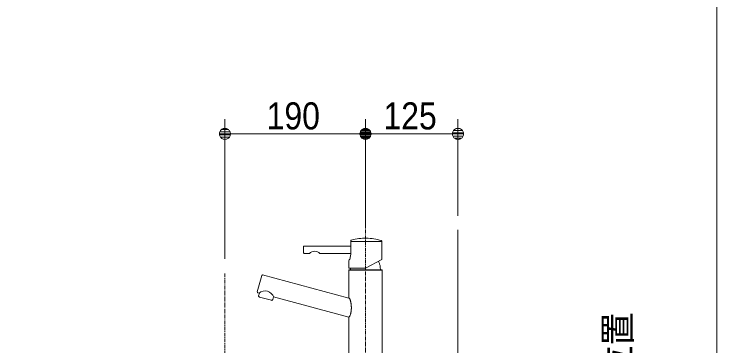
# Model space of a CAD drawing. Units: millimetres, scale not verified. Extents: x -6062 to 6062, y -3045 to 3045.
# Drawn here: x -1318 to -368, y -1227 to -778 of the extents above; entities that cross this region are included whole.
import ezdxf
from ezdxf.enums import TextEntityAlignment as Align

# ---------------------------------------------------------------- set-up
doc = ezdxf.new("R2010")
doc.units = ezdxf.units.MM
doc.header["$LTSCALE"] = 20
doc.linetypes.add('CHAIN1', pattern=[8, 5, -1, 1, -1])
for name, color, linetype, lineweight in [('0-0_1図面枠', 7, 'Continuous', 9), ('0-1_5ボウル・キャビネット', 7, 'Continuous', 9), ('0-2_2寸法-1', 7, 'Continuous', 9), ('0-3_0', 7, 'Continuous', 9), ('0-4_2寸法-2', 7, 'Continuous', 9), ('0-5_4給排水', 7, 'Continuous', 9)]:
    doc.layers.add(name, color=color, linetype=linetype, lineweight=lineweight)
doc.styles.add('ＭＳ Ｐゴシック', font='')
doc.styles.get('ＭＳ Ｐゴシック').set_extended_font_data('MS PGothic')

# ---------------------------------------------------------------- blocks, each defined once
blk = doc.blocks.new('グループ-4')
at = {"layer": '0-0_1図面枠'}
blk.add_line((28400, 41000), (28400, -48600), dxfattribs=at)
blk = doc.blocks.new('_Dot')
at = {"layer": '0-3_0'}
for p, q in [((-10, 0), (-20, 0)), ((9.78, 2), (-9.78, 2)), ((7.99, 6), (-7.99, 6)), ((9.16, -3.98), (-9.16, -3.98)), ((6, -7.98), (-6, -7.98))]:
    blk.add_line(p, q, dxfattribs=at)
for points in [[(10, 0), (9.92, 1.25), (9.69, 2.49), (9.3, 3.68), (8.76, 4.82), (8.09, 5.88), (7.29, 6.85), (6.37, 7.71), (5.36, 8.44), (4.26, 9.05), (3.09, 9.51), (1.87, 9.82), (0.63, 9.98), (-0.63, 9.98), (-1.87, 9.82), (-3.09, 9.51), (-4.26, 9.05), (-5.36, 8.44), (-6.37, 7.71), (-7.29, 6.85), (-8.09, 5.88), (-8.76, 4.82), (-9.3, 3.68), (-9.69, 2.49), (-9.92, 1.25), (-10, 0), (0, 0)], [(-10, 0), (-9.92, -1.25), (-9.69, -2.49), (-9.3, -3.68), (-8.76, -4.82), (-8.09, -5.88), (-7.29, -6.85), (-6.37, -7.71), (-5.36, -8.44), (-4.26, -9.05), (-3.09, -9.51), (-1.87, -9.82), (-0.63, -9.98), (0.63, -9.98), (1.87, -9.82), (3.09, -9.51), (4.26, -9.05), (5.36, -8.44), (6.37, -7.71), (7.29, -6.85), (8.09, -5.88), (8.76, -4.82), (9.3, -3.68), (9.69, -2.49), (9.92, -1.25), (10, 0), (0, 0)]]:
    blk.add_lwpolyline(points, close=True, dxfattribs=at)
blk = doc.blocks.new('グループ-34')
at = {"layer": '0-5_4給排水', "linetype": 'CHAIN1'}
blk.add_line((15100, -22580), (15100, -34020), dxfattribs=at)
blk = doc.blocks.new('グループ-55')
at = {"layer": '0-5_4給排水', "linetype": 'CHAIN1'}
blk.add_line((18900, -25500), (18900, -21120), dxfattribs=at)
at = {"layer": '0-5_4給排水'}
for p, q in [((18505, -21835.3), (18502.3, -22033.2)), ((19338.7, -21715.3), (18506.7, -21715.3)), ((17225.5, -21855.3), (17225.5, -22015.3)), ((17245.5, -22035.3), (17382.6, -22035.3)), ((17668.3, -22035.3), (18502.2, -22035.3)), ((18900.9, -22434.2), (19340, -22200.7)), ((18448.7, -22245.1), (18448.7, -22415.3)), ((19304.9, -22480), (19298.5, -22406.5)), ((19350, -22486), (18450, -22486)), ((18468.7, -22435.3), (18896.2, -22435.3)), ((18495.1, -22480), (18499, -22435.3)), ((15975.7, -23075.1), (16094.7, -22630.8)), ((16357.5, -23303.7), (16032.9, -23216.8))]:
    blk.add_line(p, q, dxfattribs=at)
for points in [[(18506.7, -21692.1), (18506.7, -21715.3), (18505, -21835.3), (17245.5, -21835.3)], [(19345.3, -22191.7), (19338.7, -21715.3), (19338.7, -21706.5)], [(16119.2, -22616.6), (18450, -23241.2), (18450, -22486), (18456, -22480), (19344, -22480), (19350, -22486), (19350, -24800)], [(16011.7, -23180), (16030.4, -23110.5), (15989.8, -23099.6)], [(18450, -24800), (18450, -23758.8), (16412.9, -23213), (16394.2, -23282.5)], [(18507.2, -23381.3), (18505, -23369.1), (18502.5, -23356.8), (18499.9, -23344.6), (18497, -23332.4), (18494, -23320.7), (18491, -23309.7), (18488, -23299.6), (18485, -23290.3), (18481.9, -23281.7), (18478.8, -23274), (18475.7, -23267.1), (18472.6, -23261.1), (18469.4, -23255.8), (18466.2, -23251.3), (18463, -23247.7), (18459.8, -23244.8), (18456.6, -23242.8), (18453.3, -23241.6), (18450, -23241.2)], [(18447.5, -23758.1), (18450.4, -23757.9), (18453.7, -23756.8), (18457, -23754.9), (18460.3, -23752.2), (18463.6, -23748.6), (18466.9, -23744.3), (18470.3, -23739.1), (18473.6, -23733.1), (18477, -23726.3), (18480.3, -23718.7), (18483.7, -23710.3), (18487.1, -23701.1), (18490.4, -23691), (18493.7, -23680.5), (18496.8, -23669.8), (18499.6, -23659), (18502.3, -23648), (18504.7, -23636.9), (18507, -23625.7), (18509, -23614.3), (18510.8, -23602.8), (18512.4, -23591.1), (18513.8, -23579.3), (18514.9, -23567.3), (18515.9, -23555.2), (18516.7, -23543), (18517.2, -23530.6), (18517.5, -23518.1), (18517.7, -23505.5), (18517.6, -23493), (18517.3, -23480.5), (18516.8, -23468), (18516, -23455.5), (18515.1, -23443.1), (18513.9, -23430.7), (18512.6, -23418.3), (18511, -23405.9), (18509.2, -23393.6), (18507.2, -23381.3)]]:
    blk.add_lwpolyline(points, dxfattribs=at)
for centre, radius, start, end in [((18898.7, -23021), 1400, 88.95973, 105.6384), ((18898.7, -23021), 1400, 72.28107, 88.95973), ((17245.5, -21855.3), 20, 135, 180), ((17245.5, -21855.3), 20, 90, 135), ((18526.7, -21692.1), 20, 142.8192, 180), ((18526.7, -21692.1), 20, 105.63841, 142.8192), ((19318.7, -21706.5), 20, 36.14053, 72.28107), ((19318.7, -21706.5), 20, 0, 36.14053), ((17245.5, -22015.3), 20, 180, 225), ((17245.5, -22015.3), 20, 225, 270), ((17525.5, -22175.3), 200, 90, 135.573), ((17525.5, -22175.3), 200, 44.427, 90), ((18052.3, -22027.1), 450, 345.78827, 358.94747), ((18052.3, -22027.1), 450, 332.36262, 345.78827), ((19335.3, -22191.8), 10, 297.99996, 329.39786), ((19335.3, -22191.8), 10, 329.39786, 0.79576), ((18468.7, -22245.1), 20, 166.18131, 180), ((18468.7, -22415.3), 20, 180, 225), ((18468.7, -22245.1), 20, 152.36262, 166.18131), ((18900, -22441.3), 400, 16.92348, 28.84696), ((18900, -22441.3), 400, 5, 16.92348), ((18468.7, -22415.3), 20, 225, 270), ((18896.2, -22425.3), 10, 270, 284.00001), ((18896.2, -22425.3), 10, 284.00001, 298.00001), ((16114, -22636), 20, 75, 164.99999), ((15995, -23080.3), 20, 165, 254.99999), ((16184.6, -23300), 250, 75, 130.08079), ((16184.6, -23300), 250, 19.91921, 75), ((16040.7, -23187.8), 30, 165, 255), ((16365.3, -23274.8), 30, 255, 300), ((16365.3, -23274.8), 30, 300, 345)]:
    blk.add_arc(centre, radius, start, end, dxfattribs=at)

msp = doc.modelspace()

# ---------------------------------------------------------------- linework, layer by layer
at = {"layer": '0-1_5ボウル・キャビネット'}
msp.add_lwpolyline([(-1317.5, -2070), (-717.5, -2070), (-717.5, -1070)], dxfattribs=at)
at = {"layer": '0-2_2寸法-1'}
for p, q in [((-1032.5, -1109), (-1032.5, -920)), ((-842.5, -1066), (-842.5, -920)), ((-842.5, -1066), (-842.5, -920)), ((-717.5, -1051), (-717.5, -920)), ((-1017.49, -940), (-857.51, -940)), ((-732.51, -940), (-827.49, -940))]:
    msp.add_line(p, q, dxfattribs=at)

# ---------------------------------------------------------------- block references
at = {"layer": '0-0_1図面枠', "xscale": 0.05, "yscale": 0.05}
msp.add_blockref('グループ-4', (-1787.5, 0), dxfattribs=at)
at = {"layer": '0-2_2寸法-1', "xscale": 0.7503418, "yscale": 0.7503418, "rotation": 180}
for p in [(-1032.5, -940), (-842.5, -940)]:
    msp.add_blockref('_Dot', p, dxfattribs=at)
at = {"layer": '0-2_2寸法-1', "xscale": 0.7503418, "yscale": 0.7503418}
for p in [(-842.5, -940), (-717.5, -940)]:
    msp.add_blockref('_Dot', p, dxfattribs=at)
at = {"layer": '0-5_4給排水', "xscale": 0.05, "yscale": 0.05}
for name in ['グループ-55', 'グループ-34']:
    msp.add_blockref(name, (-1787.5, 0), dxfattribs=at)

# ---------------------------------------------------------------- texts
at = {"layer": '0-2_2寸法-1', "style": 'ＭＳ Ｐゴシック', "width": 0.9}
for s, p in [('190', (-976.11, -944.96)), ('125', (-818.22, -944.96))]:
    msp.add_text(s, height=36.66, dxfattribs=at).set_placement(p, align=Align.BOTTOM_LEFT)
at = {"layer": '0-4_2寸法-2', "style": 'ＭＳ Ｐゴシック', "width": 0.9}
msp.add_text('Pトラップ排水位置', height=36.66, rotation=90, dxfattribs=at).set_placement((-472.48, -1570.42), align=Align.BOTTOM_LEFT)

doc.saveas('drawing.dxf')
